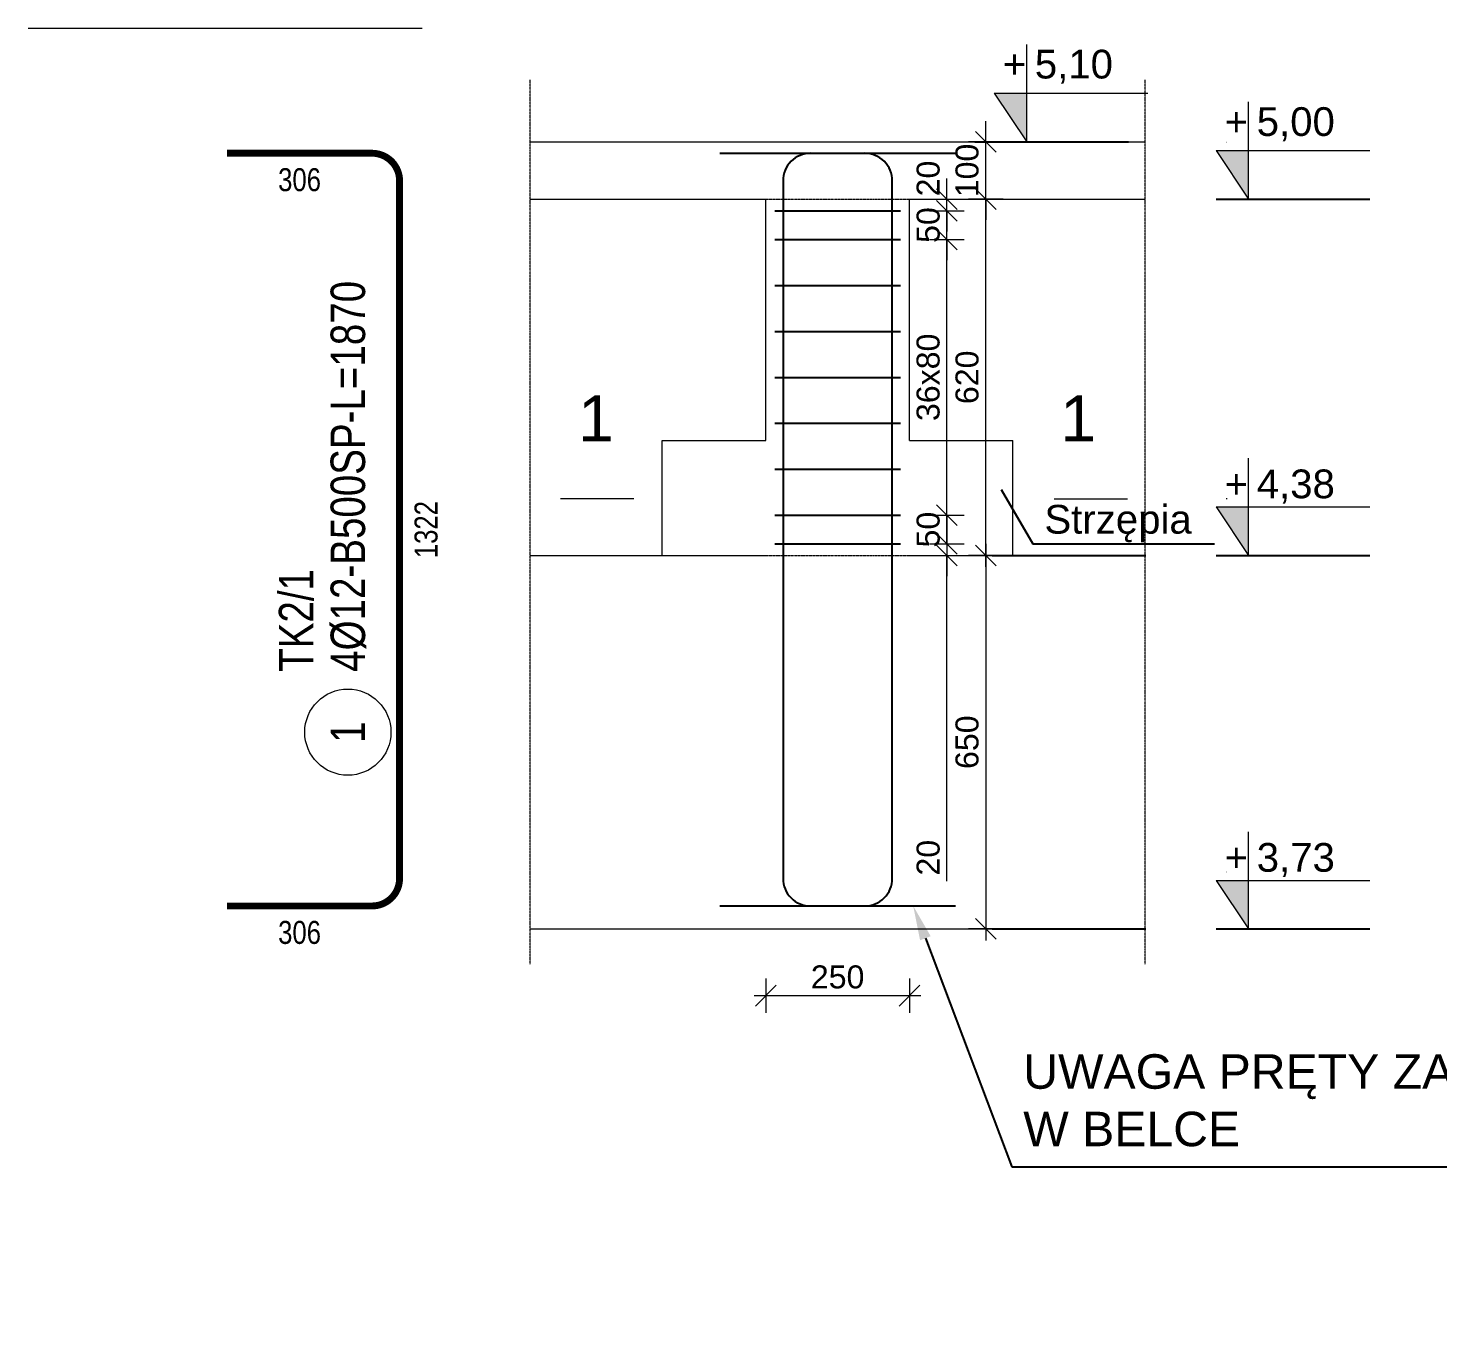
# Model space of a CAD drawing. Header units: millimetres. Extents: x 647 to 146539, y -131215 to 59.
# Drawn here: x 92940 to 95392, y -40652 to -38387 of the extents above; entities that cross this region are included whole.
import ezdxf
from ezdxf import colors
from ezdxf.entities.mleader import LeaderData, LeaderLine
from ezdxf.enums import TextEntityAlignment as Align
from ezdxf.math import Vec2, Vec3

# ---------------------------------------------------------------- set-up
doc = ezdxf.new("R2010")
doc.units = ezdxf.units.MM
doc.linetypes.add('DASHED', pattern=[0.75, 0.5, -0.25])
doc.layers.get('Defpoints').update_dxf_attribs({"color": 2, "lineweight": 50})
doc.layers.add('2', color=4, linetype='Continuous')
doc.layers.add('G-Prety', color=1, linetype='Continuous')
for name, color, linetype, lineweight in [('e-cad_cienkie', 4, 'Continuous', 9), ('e-cad_opisy', 2, 'Continuous', 18), ('e-cad_prety_widok', 1, 'Continuous', 40), ('G-Bloki', 221, 'Continuous', 5), ('G-Cienka', 4, 'Continuous', 9), ('G-Kreskowanie', 9, 'Continuous', 5), ('G-Obrys', 3, 'Continuous', 20), ('G-Opisy', 2, 'Continuous', 18), ('G-Przerywana', 8, 'DASHED', 15), ('G-Strzemiona', 6, 'Continuous', 25), ('G-Wymiary', 4, 'Continuous', 9)]:
    doc.layers.add(name, color=color, linetype=linetype, lineweight=lineweight)
doc.layers.add('e-cad_rzutnie', color=61, linetype='Continuous', lineweight=5, plot=False)
doc.styles.add('Arial-GG', font='arial.ttf')
doc.styles.add('e-cad_1', font='arial.ttf')
doc.styles.get("Standard").update_dxf_attribs({"font": 'arial.ttf'})
doc.dimstyles.new('W-1 do 20-GG mm', dxfattribs={"dimscale": 20, "dimtxt": 2, "dimasz": 1.8, "dimexe": 1.5, "dimexo": 0, "dimgap": 0.6, "dimtad": 1, "dimdec": 1, "dimrnd": 1, "dimtxsty": 'Arial-GG', "dimblk": 'OBLIQUE', "dimcen": 0, "dimdle": 1, "dimclrd": 4, "dimclre": 4, "dimclrt": 7, "dimadec": 1, "dimazin": 0, "dimtfac": 1, "dimtdec": 1, "dimtix": 1, "dimtmove": 0, "dimatfit": 2, "dimfxl": 1.5, "dimfxlon": 1, "dimlwd": -1, "dimlwe": -1, "dimarcsym": 0})

# ---------------------------------------------------------------- blocks, each defined once
blk = doc.blocks.new('_None')
blk = doc.blocks.new('_Oblique')
at = {"color": 0, "linetype": 'ByBlock', "lineweight": -2}
blk.add_line((-0.5, -0.5), (0.5, 0.5), dxfattribs=at)
blk = doc.blocks.new('*D694')
at = {"layer": 'Defpoints', "color": 0, "ltscale": 0.8, "transparency": 16777216}
for p in [(94223.3, -39304.5), (94473.3, -39304.5), (94223.3, -40070.6)]:
    blk.add_point(p, dxfattribs=at)
at = {"layer": 'G-Wymiary', "color": 4, "ltscale": 0.8, "transparency": 16777216}
for p, q in [((94223.3, -40040.6), (94223.3, -40100.6)), ((94473.3, -40040.6), (94473.3, -40100.6)), ((94493.3, -40070.6), (94203.3, -40070.6))]:
    blk.add_line(p, q, dxfattribs=at)
at = {"layer": 'G-Wymiary', "color": 4, "ltscale": 0.8, "transparency": 16777216, "xscale": 36, "yscale": 36, "zscale": 36, "rotation": 180}
blk.add_blockref('_Oblique', (94223.3, -40070.6), dxfattribs=at)
at = {"layer": 'G-Wymiary', "color": 4, "ltscale": 0.8, "transparency": 16777216, "xscale": 36, "yscale": 36, "zscale": 36}
blk.add_blockref('_Oblique', (94473.3, -40070.6), dxfattribs=at)
at = {"layer": 'G-Wymiary', "color": 7, "ltscale": 0.8, "transparency": 16777216, "insert": (94348.3, -40038.2), "char_height": 40, "attachment_point": 5, "style": 'Arial-GG'}
blk.add_mtext('250', dxfattribs=at)
blk = doc.blocks.new('strzałka przekroju')
at = {"layer": 'G-Opisy'}
blk.add_line((0, -108), (0, 19.6), dxfattribs=at)
blk.add_lwpolyline([(0, 0, 0, 40, 0), (100, 0, 0, 0, 0), (200, 0, 0, 0, 0)], format="xyseb", dxfattribs=at)
blk = doc.blocks.new('*D813')
at = {"layer": 'Defpoints', "color": 0, "ltscale": 0.8, "transparency": 16777216}
for p in [(94223.3, -38684.5), (94606, -38684.5), (94223.3, -39304.5)]:
    blk.add_point(p, dxfattribs=at)
at = {"layer": 'G-Wymiary', "color": 4, "ltscale": 0.8, "transparency": 16777216}
for p, q in [((94606, -39324.5), (94606, -38664.5)), ((94576, -38684.5), (94636, -38684.5)), ((94576, -39304.5), (94636, -39304.5))]:
    blk.add_line(p, q, dxfattribs=at)
at = {"layer": 'G-Wymiary', "color": 4, "ltscale": 0.8, "transparency": 16777216, "xscale": 36, "yscale": 36, "zscale": 36}
for p, rotation in [((94606, -38684.5), 90), ((94606, -39304.5), 270)]:
    blk.add_blockref('_Oblique', p, dxfattribs=dict(at, rotation=rotation))
at = {"layer": 'G-Wymiary', "color": 7, "ltscale": 0.8, "transparency": 16777216, "insert": (94573.6, -38994.5), "char_height": 40, "attachment_point": 5, "rotation": 90, "style": 'Arial-GG'}
blk.add_mtext('620', dxfattribs=at)
blk = doc.blocks.new('*D814')
at = {"layer": 'Defpoints', "color": 0, "ltscale": 0.8, "transparency": 16777216}
for p in [(94606, -38584.5), (94678.2, -38584.5), (94678.2, -38684.5)]:
    blk.add_point(p, dxfattribs=at)
at = {"layer": 'G-Wymiary', "color": 4, "ltscale": 0.8, "transparency": 16777216}
for p, q in [((94606, -38584.5), (94606, -38548.5)), ((94636, -38584.5), (94576, -38584.5)), ((94606, -38684.5), (94606, -38584.5)), ((94636, -38684.5), (94576, -38684.5)), ((94606, -38684.5), (94606, -38720.5))]:
    blk.add_line(p, q, dxfattribs=at)
at = {"layer": 'G-Wymiary', "color": 4, "ltscale": 0.8, "transparency": 16777216, "xscale": 36, "yscale": 36, "zscale": 36}
for p, rotation in [((94606, -38584.5), 270), ((94606, -38684.5), 90)]:
    blk.add_blockref('_Oblique', p, dxfattribs=dict(at, rotation=rotation))
at = {"layer": 'G-Wymiary', "color": 7, "ltscale": 0.8, "transparency": 16777216, "insert": (94573.6, -38634.5), "char_height": 40, "attachment_point": 5, "rotation": 90, "style": 'Arial-GG'}
blk.add_mtext('100', dxfattribs=at)
blk = doc.blocks.new('*D815')
at = {"layer": 'Defpoints', "color": 0, "ltscale": 0.8, "transparency": 16777216}
for p in [(94678.2, -39304.5, 0), (94606, -39954.5), (94707.6, -39954.5, 0)]:
    blk.add_point(p, dxfattribs=at)
at = {"layer": 'G-Wymiary', "color": 4, "ltscale": 0.8, "transparency": 16777216}
for p, q in [((94636, -39304.5), (94576, -39304.5)), ((94606, -39284.5), (94606, -39974.5)), ((94636, -39954.5), (94576, -39954.5))]:
    blk.add_line(p, q, dxfattribs=at)
at = {"layer": 'G-Wymiary', "color": 4, "ltscale": 0.8, "transparency": 16777216, "xscale": 36, "yscale": 36, "zscale": 36}
for p, rotation in [((94606, -39304.5), 90), ((94606, -39954.5), 270)]:
    blk.add_blockref('_Oblique', p, dxfattribs=dict(at, rotation=rotation))
at = {"layer": 'G-Wymiary', "color": 7, "ltscale": 0.8, "transparency": 16777216, "insert": (94573.6, -39629.5), "char_height": 40, "attachment_point": 5, "rotation": 90, "style": 'Arial-GG'}
blk.add_mtext('650', dxfattribs=at)
blk = doc.blocks.new('e-cad_ZelbetOpis_4')
at = {"ltscale": 0.04}
blk.add_circle((4, 3), 2.5, dxfattribs=at)
at = {"layer": 'e-cad_opisy', "ltscale": 0.04, "style": 'e-cad_1', "width": 0.8}
blk.add_attdef('OPIS_1', text='', height=2, dxfattribs=at).set_placement((4, 2), align=Align.CENTER)
for tag, p in [('OPIS_2', (7.5, 2)), ('UWAGI', (7.5, -3))]:
    blk.add_attdef(tag, p, '', height=2, dxfattribs=at)
at = {"layer": 'e-cad_opisy', "ltscale": 0.04, "style": 'e-cad_1', "width": 0.8, "flags": 1}
for tag, p in [('NR', (0, -15)), ('SREDNICA', (0, -20)), ('DLUGOSC', (0, -25)), ('SZT', (0, -30)), ('KLASA_STALI', (0, -35)), ('GATUNEK_STALI', (0, -40))]:
    blk.add_attdef(tag, p, '', height=2, dxfattribs=at)
at = {"layer": 'e-cad_rzutnie', "ltscale": 0.04, "style": 'e-cad_1', "width": 0.8}
blk.add_attdef('POZYCJA', (7.5, 5), '', height=2, dxfattribs=at)
blk = doc.blocks.new('*D695')
at = {"layer": 'Defpoints', "color": 0, "ltscale": 0.8, "transparency": 16777216}
for p in [(94457.5, -38754.5, 0), (94538.4, -38754.5), (94457.5, -39234.5, 0)]:
    blk.add_point(p, dxfattribs=at)
at = {"layer": 'G-Wymiary', "color": 4, "ltscale": 0.8, "transparency": 16777216}
for p, q in [((94538.4, -39254.5), (94538.4, -38734.5)), ((94508.4, -38754.5), (94568.4, -38754.5)), ((94508.4, -39234.5), (94568.4, -39234.5))]:
    blk.add_line(p, q, dxfattribs=at)
at = {"layer": 'G-Wymiary', "color": 4, "ltscale": 0.8, "transparency": 16777216, "xscale": 36, "yscale": 36, "zscale": 36}
for p, rotation in [((94538.4, -38754.5), 90), ((94538.4, -39234.5), 270)]:
    blk.add_blockref('_Oblique', p, dxfattribs=dict(at, rotation=rotation))
at = {"layer": 'G-Wymiary', "color": 7, "ltscale": 0.8, "transparency": 16777216, "insert": (94505.9, -38994.5), "char_height": 40, "attachment_point": 5, "rotation": 90, "style": 'Arial-GG'}
blk.add_mtext('36x80', dxfattribs=at)
blk = doc.blocks.new('*D696')
at = {"layer": 'Defpoints', "color": 0, "ltscale": 0.8, "transparency": 16777216}
for p in [(94473.3, -38684.5), (94538.4, -38684.5), (94457.5, -38704.5, 0)]:
    blk.add_point(p, dxfattribs=at)
at = {"layer": 'G-Wymiary', "color": 4, "ltscale": 0.8, "transparency": 16777216}
for p, q in [((94538.4, -38684.5), (94538.4, -38648.5)), ((94508.4, -38684.5), (94568.4, -38684.5)), ((94538.4, -38704.5), (94538.4, -38684.5)), ((94508.4, -38704.5), (94568.4, -38704.5)), ((94538.4, -38704.5), (94538.4, -38740.5))]:
    blk.add_line(p, q, dxfattribs=at)
at = {"layer": 'G-Wymiary', "color": 4, "ltscale": 0.8, "transparency": 16777216, "xscale": 36, "yscale": 36, "zscale": 36}
for p, rotation in [((94538.4, -38684.5), 270), ((94538.4, -38704.5), 90)]:
    blk.add_blockref('_Oblique', p, dxfattribs=dict(at, rotation=rotation))
at = {"layer": 'G-Wymiary', "color": 7, "ltscale": 0.8, "transparency": 16777216, "insert": (94506, -38648.5), "char_height": 40, "attachment_point": 5, "rotation": 90, "style": 'Arial-GG'}
blk.add_mtext('20', dxfattribs=at)
blk = doc.blocks.new('*D697')
at = {"layer": 'Defpoints', "color": 0, "ltscale": 0.8, "transparency": 16777216}
for p in [(94457.5, -38704.5, 0), (94538.4, -38704.5), (94457.5, -38754.5, 0)]:
    blk.add_point(p, dxfattribs=at)
at = {"layer": 'G-Wymiary', "color": 4, "ltscale": 0.8, "transparency": 16777216}
for p, q in [((94538.4, -38704.5), (94538.4, -38668.5)), ((94508.4, -38704.5), (94568.4, -38704.5)), ((94538.4, -38754.5), (94538.4, -38704.5)), ((94508.4, -38754.5), (94568.4, -38754.5)), ((94538.4, -38754.5), (94538.4, -38790.5))]:
    blk.add_line(p, q, dxfattribs=at)
at = {"layer": 'G-Wymiary', "color": 4, "ltscale": 0.8, "transparency": 16777216, "xscale": 36, "yscale": 36, "zscale": 36}
for p, rotation in [((94538.4, -38704.5), 270), ((94538.4, -38754.5), 90)]:
    blk.add_blockref('_Oblique', p, dxfattribs=dict(at, rotation=rotation))
at = {"layer": 'G-Wymiary', "color": 7, "ltscale": 0.8, "transparency": 16777216, "insert": (94506, -38729.5), "char_height": 40, "attachment_point": 5, "rotation": 90, "style": 'Arial-GG'}
blk.add_mtext('50', dxfattribs=at)
blk = doc.blocks.new('*D698')
at = {"layer": 'Defpoints', "color": 0, "ltscale": 0.8, "transparency": 16777216}
for p in [(94457.5, -39284.5, 0), (94473.3, -39304.5), (94538.4, -39304.5)]:
    blk.add_point(p, dxfattribs=at)
at = {"layer": 'G-Wymiary', "color": 4, "ltscale": 0.8, "transparency": 16777216}
for p, q in [((94538.4, -39284.5), (94538.4, -39248.5)), ((94508.4, -39284.5), (94568.4, -39284.5)), ((94508.4, -39304.5), (94568.4, -39304.5)), ((94538.4, -39284.5), (94538.4, -39304.5)), ((94538.4, -39284.5), (94538.4, -39304.5)), ((94538.4, -39304.5), (94538.4, -39340.5)), ((94538.4, -39871.4), (94538.4, -39304.5))]:
    blk.add_line(p, q, dxfattribs=at)
at = {"layer": 'G-Wymiary', "color": 4, "ltscale": 0.8, "transparency": 16777216, "xscale": 36, "yscale": 36, "zscale": 36}
for p, rotation in [((94538.4, -39284.5), 270), ((94538.4, -39304.5), 90)]:
    blk.add_blockref('_Oblique', p, dxfattribs=dict(at, rotation=rotation))
at = {"layer": 'G-Wymiary', "color": 7, "ltscale": 0.8, "transparency": 16777216, "insert": (94506, -39830.5), "char_height": 40, "attachment_point": 5, "rotation": 90, "style": 'Arial-GG'}
blk.add_mtext('20', dxfattribs=at)
blk = doc.blocks.new('*D699')
at = {"layer": 'Defpoints', "color": 0, "ltscale": 0.8, "transparency": 16777216}
for p in [(94457.5, -39234.5, 0), (94457.5, -39284.5, 0), (94538.4, -39284.5)]:
    blk.add_point(p, dxfattribs=at)
at = {"layer": 'G-Wymiary', "color": 4, "ltscale": 0.8, "transparency": 16777216}
for p, q in [((94538.4, -39234.5), (94538.4, -39198.5)), ((94508.4, -39234.5), (94568.4, -39234.5)), ((94538.4, -39234.5), (94538.4, -39284.5)), ((94508.4, -39284.5), (94568.4, -39284.5)), ((94538.4, -39284.5), (94538.4, -39320.5))]:
    blk.add_line(p, q, dxfattribs=at)
at = {"layer": 'G-Wymiary', "color": 4, "ltscale": 0.8, "transparency": 16777216, "xscale": 36, "yscale": 36, "zscale": 36}
for p, rotation in [((94538.4, -39234.5), 270), ((94538.4, -39284.5), 90)]:
    blk.add_blockref('_Oblique', p, dxfattribs=dict(at, rotation=rotation))
at = {"layer": 'G-Wymiary', "color": 7, "ltscale": 0.8, "transparency": 16777216, "insert": (94506, -39259.5), "char_height": 40, "attachment_point": 5, "rotation": 90, "style": 'Arial-GG'}
blk.add_mtext('50', dxfattribs=at)

msp = doc.modelspace()

# ---------------------------------------------------------------- hatches: boundary and pattern name
at = {"layer": 'G-Kreskowanie'}
for points in [[(94620.83, -38499.91), (94677.23, -38584.51), (94677.23, -38499.91)], [(95006.79, -38599.91), (95063.19, -38684.51), (95063.19, -38599.91)], [(95063.19, -39304.51), (95063.19, -39219.91), (95006.79, -39219.91)], [(95063.19, -39954.51), (95063.19, -39869.91), (95006.79, -39869.91)]]:
    msp.add_hatch(color=256, dxfattribs=at).paths.add_polyline_path(points)

# ---------------------------------------------------------------- linework, layer by layer
at = {"layer": '2'}
for p, q in [((94587.2, -38584.51), (94854.46, -38584.51)), ((95006.79, -38684.51), (95274.05, -38684.51)), ((94617.3, -39304.51), (94884.56, -39304.51)), ((95006.79, -39304.51), (95274.05, -39304.51)), ((94617.3, -39954.51), (94884.56, -39954.51)), ((95006.79, -39954.51), (95274.05, -39954.51))]:
    msp.add_line(p, q, dxfattribs=at)
at = {"layer": 'e-cad_prety_widok', "ltscale": 0.8}
msp.add_lwpolyline([(93286.33, -38604.51, 12, 12, 0), (93538.33, -38604.51, 12, 12, -0.4142138), (93586.33, -38652.51, 12, 12, 0), (93586.33, -39866.51, 12, 12, -0.4142137), (93538.33, -39914.51, 12, 12, 0), (93286.33, -39914.51, 0, 0, 0)], format="xyseb", dxfattribs=at)
at = {"layer": 'G-Cienka'}
for p, q in [((93813.58, -38584.51), (94883.08, -38584.51)), ((93813.58, -38684.51), (94223.33, -38684.51)), ((94473.33, -38684.51), (94883.08, -38684.51)), ((93813.58, -39304.51), (94223.33, -39304.51)), ((94473.33, -39304.51), (94883.08, -39304.51)), ((93813.58, -39954.51), (94883.08, -39954.51))]:
    msp.add_line(p, q, dxfattribs=at)
at = {"layer": 'G-Obrys'}
for p, q in [((94223.33, -38584.51, 0), (94223.33, -38584.51, 0)), ((94473.33, -38584.51, 0), (94473.33, -38584.51, 0)), ((94223.33, -39104.51), (94223.33, -38684.51)), ((94473.33, -38684.51, 0), (94473.33, -38684.51, 0)), ((94473.33, -39104.51), (94473.33, -38684.51)), ((94043.33, -39104.51), (94223.33, -39104.51, 0)), ((94043.33, -39304.51), (94043.33, -39104.51)), ((94473.33, -39104.51, 0), (94653.33, -39104.51)), ((94653.33, -39304.51), (94653.33, -39104.51)), ((94223.33, -39304.51, 0), (94223.33, -39304.51, 0)), ((94473.33, -39304.51, 0), (94473.33, -39304.51, 0))]:
    msp.add_line(p, q, dxfattribs=at)
at = {"layer": 'G-Opisy'}
for p, q in [((94677.23, -38584.51), (94677.23, -38415.21)), ((94620.83, -38499.91), (94677.23, -38584.51)), ((94620.83, -38499.91), (94888.1, -38499.91)), ((95063.19, -38684.51), (95063.19, -38515.21)), ((95006.79, -38599.91), (95063.19, -38684.51)), ((95006.79, -38599.91), (95274.05, -38599.91)), ((95063.19, -39304.51), (95063.19, -39135.21)), ((95006.79, -39219.91), (95063.19, -39304.51)), ((95006.79, -39219.91), (95274.05, -39219.91)), ((95063.19, -39954.51), (95063.19, -39785.21)), ((95006.79, -39869.91), (95063.19, -39954.51)), ((95006.79, -39869.91), (95274.05, -39869.91))]:
    msp.add_line(p, q, dxfattribs=at)
at = {"layer": 'G-Prety'}
for points in [[(94143.33, -38604.51), (94553.33, -38604.51)], [(94143.33, -39914.51), (94553.33, -39914.51)]]:
    msp.add_lwpolyline(points, dxfattribs=at)
for points in [[(94301.33, -38604.51, 0.4142136), (94253.33, -38652.51), (94253.33, -39866.51, 0.4142136), (94301.33, -39914.51)], [(94395.33, -39914.51, 0.4142136), (94443.33, -39866.51), (94443.33, -38652.51, 0.4142136), (94395.33, -38604.51)]]:
    msp.add_lwpolyline(points, format="xyb", dxfattribs=at)
at = {"layer": 'G-Przerywana'}
for p, q in [((93813.58, -40015.62), (93813.58, -38476.51)), ((94883.08, -40015.62), (94883.08, -38476.51)), ((94223.33, -38684.51), (94473.33, -38684.51)), ((94223.33, -39304.51), (94473.33, -39304.51))]:
    msp.add_line(p, q, dxfattribs=at)
at = {"layer": 'G-Przerywana', "ltscale": 0.02}
for points in [[(95025.46, -38586.51), (95025.46, -38584.51)], [(95025.46, -39206.51), (95025.46, -39204.51)], [(95025.46, -39856.51), (95025.46, -39854.51)]]:
    msp.add_lwpolyline(points, dxfattribs=at)
at = {"layer": 'G-Strzemiona'}
for p, q in [((94239.18, -38704.51, 0), (94457.49, -38704.51, 0)), ((94239.18, -38754.51, 0), (94457.49, -38754.51, 0)), ((94239.18, -38834.51, 0), (94457.49, -38834.51, 0)), ((94239.18, -38914.51, 0), (94457.49, -38914.51, 0)), ((94239.18, -38994.51, 0), (94457.49, -38994.51, 0)), ((94239.18, -39074.51, 0), (94457.49, -39074.51, 0)), ((94239.18, -39154.51, 0), (94457.49, -39154.51, 0)), ((94239.18, -39234.51, 0), (94457.49, -39234.51, 0)), ((94239.18, -39284.51, 0), (94457.49, -39284.51, 0))]:
    msp.add_line(p, q, dxfattribs=at)

# ---------------------------------------------------------------- block references
at = {"layer": 'G-Bloki', "ltscale": 0.8, "xscale": 30, "yscale": 30, "zscale": 30, "rotation": 90}
msp.add_blockref('e-cad_ZelbetOpis_4', (93586.33, -39731.99), dxfattribs=at).add_auto_attribs({'OPIS_1': '1', 'OPIS_2': '4%%c12-B500SP-L=1870', 'POZYCJA': 'TK2/1'})
at = {"layer": 'G-Bloki', "color": 2, "rotation": 90}
msp.add_blockref('strzałka przekroju', (93885.84, -39206.14), dxfattribs=at)
at = {"layer": 'G-Bloki', "color": 2, "xscale": -1, "rotation": 270}
msp.add_blockref('strzałka przekroju', (94832.78, -39206.14), dxfattribs=at)

# ---------------------------------------------------------------- texts
at = {"layer": 'e-cad_opisy', "ltscale": 0.8, "style": 'e-cad_1', "width": 0.8}
for s, rotation, p in [('306', 0.00004, (93412.33, -38650.51)), ('1322', 90, (93632.33, -39259.51)), ('306', 359.99998, (93412.33, -39960.51))]:
    msp.add_text(s, height=40, rotation=rotation, dxfattribs=at).set_placement(p, align=Align.MIDDLE_CENTER)
at = {"layer": 'G-Opisy', "char_height": 50, "attachment_point": 1}
for s, insert in [('+', (94635.56, -38424.43)), ('5,10', (94691.33, -38424.43)), ('+', (95021.52, -38524.43)), ('5,00', (95077.29, -38524.43)), ('4,38', (95077.29, -39154.93)), ('+', (95021.52, -39154.93)), ('+', (95021.52, -39804.93)), ('3,73', (95077.29, -39804.93))]:
    msp.add_mtext(s, dxfattribs=dict(at, insert=insert))
at = {"layer": 'G-Opisy', "color": 2, "char_height": 80, "width": 73.7822, "style": 'Arial-GG'}
for insert, attachment_point in [((93958.97, -39106.01), 9), ((93958.97, -39106.01), 9), ((94735.64, -39106.01), 7), ((94735.64, -39106.01), 7)]:
    msp.add_mtext('1', dxfattribs=dict(at, insert=insert, attachment_point=attachment_point))

# ---------------------------------------------------------------- dimensions: what is measured, and where the dimension line sits
at = {"layer": 'G-Wymiary', "ltscale": 0.8}
for base, p1, p2, angle, picture, middle in [((94606.02, -38584.51), (94678.21, -38684.51), (94678.21, -38584.51), 90, '*D814', (94573.6, -38634.51)), ((94606.02, -38684.51), (94223.33, -39304.51), (94223.33, -38684.51), 90, '*D813', (94573.6, -38994.51)), ((94538.38, -38704.51), (94457.49, -38754.51, 0), (94457.49, -38704.51, 0), 90, '*D697', (94505.95, -38729.51)), ((94538.38, -39284.51), (94457.49, -39234.51, 0), (94457.49, -39284.51, 0), 270, '*D699', (94505.95, -39259.51)), ((94606.02, -39954.51, 0), (94678.21, -39304.51), (94707.63, -39954.51), 90, '*D815', (94573.6, -39629.51, 0))]:
    dim = msp.add_linear_dim(base=base, p1=p1, p2=p2, angle=angle, dimstyle='W-1 do 20-GG mm', override={"dimtmove": 1}, dxfattribs=at)
    dim.commit()
    dim.dimension.update_dxf_attribs({"geometry": picture, "text_midpoint": middle})
for base, p1, p2, angle, picture, middle in [((94538.38, -38684.51), (94457.49, -38704.51, 0), (94473.33, -38684.51), 90, '*D696', (94538.38, -38648.51)), ((94538.38, -39304.51), (94457.49, -39284.51, 0), (94473.33, -39304.51), 270, '*D698', (94538.38, -39830.51))]:
    dim = msp.add_linear_dim(base=base, p1=p1, p2=p2, angle=angle, dimstyle='W-1 do 20-GG mm', override={"dimtmove": 1}, dxfattribs=at)
    dim.commit()
    dim.dimension.update_dxf_attribs({"geometry": picture, "text_midpoint": middle, "dimtype": 160})
dim = msp.add_linear_dim(base=(94538.38, -38754.51), p1=(94457.49, -39234.51, 0), p2=(94457.49, -38754.51, 0), angle=90, text='36x80', dimstyle='W-1 do 20-GG mm', override={"dimtmove": 1}, dxfattribs=at)
dim.commit()
dim.dimension.update_dxf_attribs({"geometry": '*D695', "text_midpoint": (94505.94, -38994.51)})
dim = msp.add_linear_dim(base=(94223.33, -40070.61), p1=(94473.33, -39304.51), p2=(94223.33, -39304.51), dimstyle='W-1 do 20-GG mm', override={"dimtmove": 1}, dxfattribs=at)
dim.commit()
dim.dimension.update_dxf_attribs({"geometry": '*D694', "text_midpoint": (94348.33, -40038.19)})

# ---------------------------------------------------------------- leaders
at = {"layer": 'e-cad_cienkie', "ltscale": 0.8, "has_arrowhead": 0}
msp.add_leader([(92940.3, -38386.87), (93625.51, -38386.87)], dimstyle='W-1 do 20-GG mm', dxfattribs=at)
at = {"layer": 'G-Opisy'}
ml = msp.add_multileader_mtext('Standard', dxfattribs=at)
ml.set_content('\\pxsm2.5;Strzępia', color=2, style='Arial-GG')
ml.set_leader_properties(color=4)
ml.set_arrow_properties(name='NONE')
ml.build(insert=Vec2(0, 0))
ml.multileader.update_dxf_attribs({"text_left_attachment_type": 5, "text_right_attachment_type": 5, "dogleg_length": 10, "arrow_head_size": 60})
ctx = ml.context
ctx.base_point, ctx.char_height, ctx.arrow_head_size, ctx.landing_gap_size, ctx.plane_origin = Vec3(94698.06, -39284.05, 0), 50, 60, 10, Vec3(100499.26, -38547.65, 0)
ctx.left_attachment, ctx.right_attachment = 5, 5
notes = []
notes.append((ctx, [(1, (1, 1, 0), (94688.06, -39284.05, 0), (1, 0), 10, [(1, [(94632.92, -39189.89, 0)], 0, [])])]))
ctx.mtext.insert, ctx.mtext.line_spacing_style, ctx.mtext.flow_direction = Vec3(94708.06, -39216.53, 0), 2, 5
ml = msp.add_multileader_mtext('Standard', dxfattribs=at)
ml.set_content('\\pxsm1;UWAGA PRĘTY ZAKOTWIĆ\\PW BELCE', color=2, style='Arial-GG')
ml.set_leader_properties(color=4)
ml.build(insert=Vec2(0, 0))
ml.multileader.update_dxf_attribs({"text_left_attachment_type": 5, "text_right_attachment_type": 5, "dogleg_length": 10, "arrow_head_size": 60})
ctx = ml.context
ctx.base_point, ctx.char_height, ctx.arrow_head_size, ctx.landing_gap_size, ctx.plane_origin = Vec3(94661.22, -40368.74, 0), 60, 60, 10, Vec3(99962.4, -45033, 0)
ctx.left_attachment, ctx.right_attachment = 5, 5
notes.append((ctx, [(0, (1, 1, 0), (94651.22, -40368.74, 0), (1, 0), 10, [(0, [(94479.82, -39914.51)], 0, [])])]))
ctx.mtext.insert, ctx.mtext.defined_height, ctx.mtext.line_spacing_style, ctx.mtext.flow_direction = Vec3(94671.22, -40172.57, 0), 120, 2, 5
for ctx, leaders in notes:
    for number, flags, end, landing, length, lines in leaders:
        leader = LeaderData()
        leader.index, (leader.has_last_leader_line, leader.has_dogleg_vector, leader.attachment_direction) = number, flags
        leader.last_leader_point, leader.dogleg_vector, leader.dogleg_length = Vec3(end), Vec3(landing), length
        for number, points, colour, breaks in lines:
            line = LeaderLine()
            line.index, line.vertices, line.color, line.breaks = number, Vec3.list(points), colors.encode_raw_color(colour), breaks
            leader.lines.append(line)
        ctx.leaders.append(leader)

doc.saveas('drawing.dxf')
